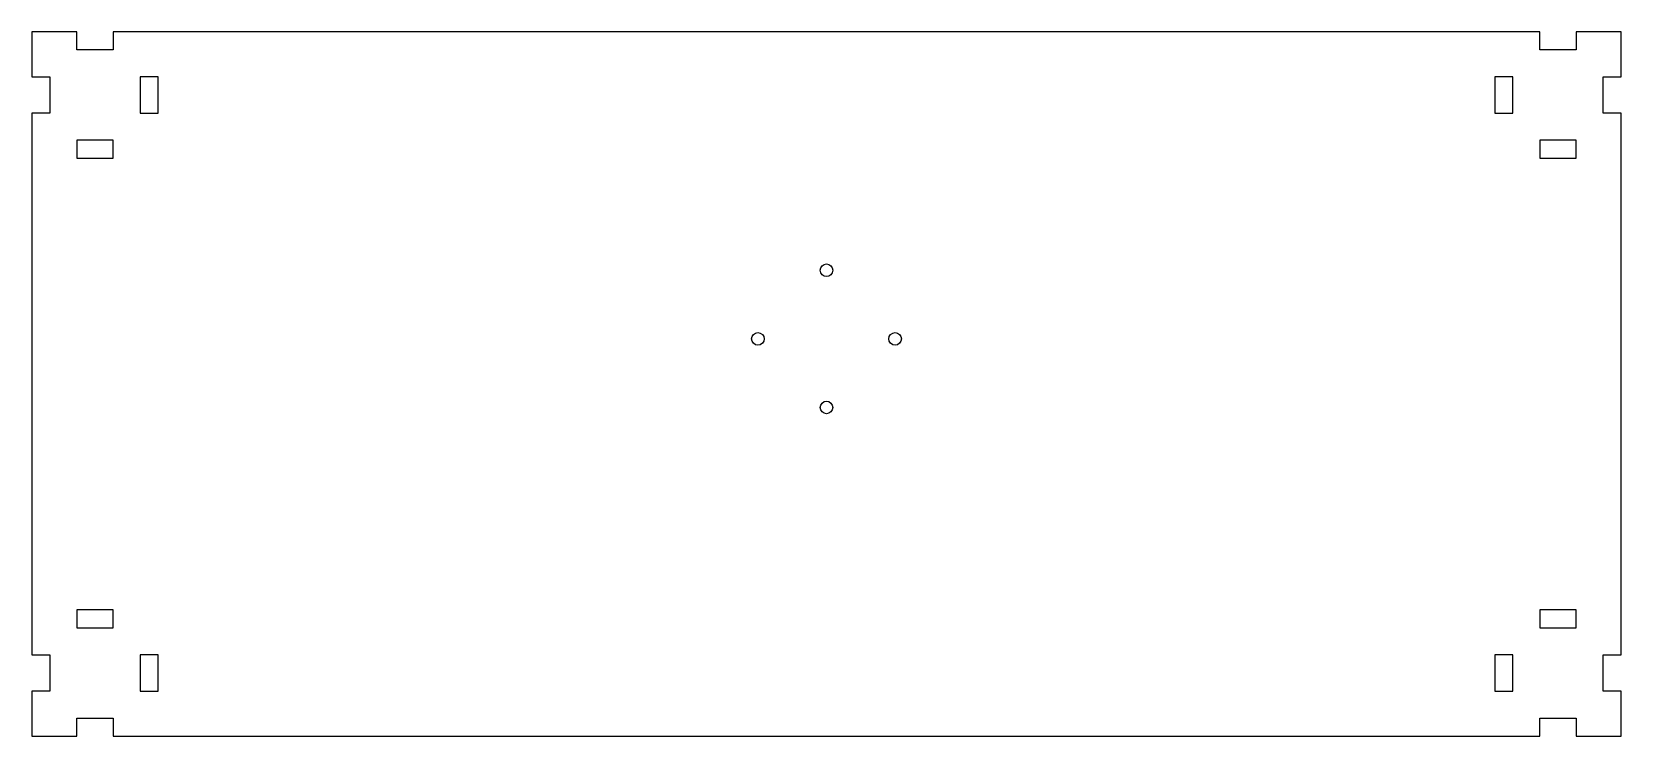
# Model space of a CAD drawing. Header units: millimetres. Extents: x -445 to -5, y -100 to 95.
import ezdxf

# ---------------------------------------------------------------- set-up
doc = ezdxf.new("R2010")
doc.units = ezdxf.units.MM

msp = doc.modelspace()

# ---------------------------------------------------------------- linework, layer by layer
at = {"color": 7, "linetype": 'Continuous', "lineweight": 25}
for p, q in [((-445, 95), (-445, 82.5)), ((-432.5, 95), (-445, 95)), ((-432.5, 90), (-432.5, 95)), ((-422.5, 95), (-422.5, 90)), ((-27.5, 95), (-422.5, 95)), ((-27.5, 90), (-27.5, 95)), ((-17.5, 95), (-17.5, 90)), ((-5, 95), (-17.5, 95)), ((-5, 82.5), (-5, 95)), ((-422.5, 90), (-432.5, 90)), ((-17.5, 90), (-27.5, 90)), ((-445, 82.5), (-440, 82.5)), ((-440, 82.5), (-440, 72.5)), ((-410, 82.5), (-415, 82.5)), ((-415, 82.5), (-415, 72.5)), ((-410, 72.5), (-410, 82.5)), ((-40, 82.5), (-40, 72.5)), ((-35, 82.5), (-40, 82.5)), ((-35, 72.5), (-35, 82.5)), ((-10, 82.5), (-5, 82.5)), ((-10, 72.5), (-10, 82.5)), ((-445, 72.5), (-445, -77.5)), ((-440, 72.5), (-445, 72.5)), ((-415, 72.5), (-410, 72.5)), ((-40, 72.5), (-35, 72.5)), ((-5, 72.5), (-10, 72.5)), ((-5, -77.5), (-5, 72.5)), ((-422.5, 65), (-432.5, 65)), ((-432.5, 65), (-432.5, 60)), ((-422.5, 60), (-422.5, 65)), ((-27.5, 65), (-27.5, 60)), ((-17.5, 65), (-27.5, 65)), ((-17.5, 60), (-17.5, 65)), ((-432.5, 60), (-422.5, 60)), ((-27.5, 60), (-17.5, 60)), ((-422.5, -65), (-432.5, -65)), ((-432.5, -65), (-432.5, -70)), ((-422.5, -70), (-422.5, -65)), ((-17.5, -65), (-27.5, -65)), ((-27.5, -65), (-27.5, -70)), ((-17.5, -70), (-17.5, -65)), ((-432.5, -70), (-422.5, -70)), ((-27.5, -70), (-17.5, -70)), ((-445, -77.5), (-440, -77.5)), ((-440, -77.5), (-440, -87.5)), ((-410, -77.5), (-415, -77.5)), ((-415, -77.5), (-415, -87.5)), ((-410, -87.5), (-410, -77.5)), ((-40, -77.5), (-40, -87.5)), ((-35, -77.5), (-40, -77.5)), ((-35, -87.5), (-35, -77.5)), ((-10, -77.5), (-5, -77.5)), ((-10, -87.5), (-10, -77.5)), ((-445, -87.5), (-445, -100)), ((-440, -87.5), (-445, -87.5)), ((-415, -87.5), (-410, -87.5)), ((-40, -87.5), (-35, -87.5)), ((-5, -87.5), (-10, -87.5)), ((-5, -100), (-5, -87.5)), ((-432.5, -95), (-422.5, -95)), ((-432.5, -100), (-432.5, -95)), ((-422.5, -95), (-422.5, -100)), ((-27.5, -95), (-17.5, -95)), ((-27.5, -100), (-27.5, -95)), ((-17.5, -95), (-17.5, -100)), ((-445, -100), (-432.5, -100)), ((-422.5, -100), (-27.5, -100)), ((-17.5, -100), (-5, -100))]:
    msp.add_line(p, q, dxfattribs=at)
for centre in [(-225, 29), (-244, 10), (-206, 10), (-225, -9)]:
    msp.add_circle(centre, 1.75, dxfattribs=at)

doc.saveas('drawing.dxf')
